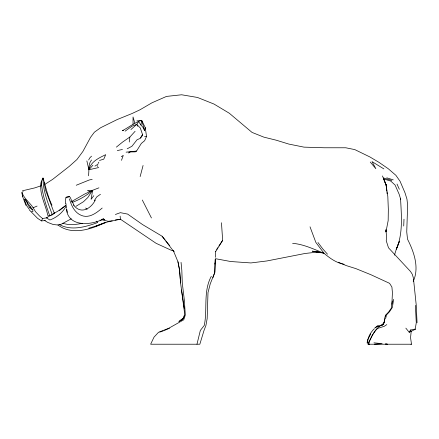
<?xml version="1.0" encoding="UTF-8"?>
<svg xmlns="http://www.w3.org/2000/svg" width="439" height="439" viewBox="0 0 439 439"><rect width="100%" height="100%" fill="white"/><g stroke="black" fill="none" stroke-linecap="round" stroke-linejoin="round"><path stroke-width="0.66" d="M385.486 316.541L385.508 315.229L388.586 312.019L391.248 308.255L392.318 300.924M51.994 205.2C47.714 196.551 45.897 187.047 42.995 178.014C36.53 189.478 45.651 203.948 47.796 215.494L49.656 215.648L52.318 214.814L54.288 213.211L54.595 212.295M212.942 277.717L214.803 272.383L215.258 259.328L214.803 272.383L210.259 283.819L207.998 292.594L207.164 318.654L205.907 325.54L204.047 330.358L199.838 344.22L150.632 344.225L154.045 337.103L158.523 332.296L168.658 328.312L183.743 319.801L185.313 314.982L184.331 300.073L182.278 282.985L181.812 270.183L181.049 262.363M215.319 257.276L215.516 251.113M405.839 328.136L409.214 332.307L415.129 329.387L416.282 322.78L415.376 305.379M403.721 226.03L403.99 219.209M391.895 304.232L392.422 292.659L391.906 287.046L389.585 283.331L370.845 274.699L355.919 268.63L346.146 265.557L338.299 262.231M88.387 175.803C89.523 170.612 87.729 164.285 91.564 159.999M384.46 319.082L384.158 322.939L384.46 319.082L385.508 315.229M129.242 142.017L129.856 137.045L135.102 131.294M123.513 130.383L122.24 130.756C128.83 127.348 134.532 122.58 141.676 120.319L145.243 127.595L144.629 130.63L142.829 127.178L140.952 125L141.676 120.319L136.792 120.934M393.624 299.327L392.367 307.415L389.426 311.838L386.55 314.917L385.502 318.961M196.974 344.22L200.332 330.457L204.278 325.392C207.669 309.171 203.021 291.452 211.313 276.279M140.151 176.571L143.076 165.465M214.814 264.031L215.148 262.752M72.528 202.763L70.322 197.561L69.274 196.403C65.087 195.553 64.961 200.563 65.62 203.449M42.665 179.216L42.995 178.014C42.868 190.905 47.988 202.917 52.318 214.814M394.463 255.207L396.258 249.33L399.479 241.154L396.368 249.149C403.2 233.411 401.389 215.576 400.582 198.867L400.703 199.333L399.15 194.241L395.078 185.06L390.814 181.109L383.368 178.827M47.269 217.728L42.534 218.507L41.546 220.921L37.567 218.326L29.44 210.067M121.488 160.339L123.277 155.373L121.329 156.674M368.343 342.837C372.277 336.181 375.208 326.967 383.313 324.421L381.562 325.54M145.243 127.595L146.544 136.491L144.629 140.727L141.363 143.383L136.551 151.054L135.311 151.861L130.476 151.921L128.665 152.97L130.196 151.674M184.693 315.449L183.365 318.324L178.887 321.567L183.37 317.984L184.709 314.099L180.588 282.968L179.567 270.04L177.965 261.781L173.668 251.41L162.117 236.237L142.576 224.587L127.645 214.089L120.379 212.668L115.391 214.49M98.067 163.511L98.863 162.15M413.22 281.432C419.58 267.664 413.972 251.937 407.518 239.178L406.744 231.896L407.633 205.271L406.958 199.114L404.988 192.776L400.094 181.329L395.896 175.315L388.224 168.708L378.934 162.32L369.874 156.942L354.789 149.595L345.778 147.778L324.251 147.767L303.997 147.136L288.785 144.069L276.208 140.189L263.834 137.133L252.052 132.419L229.273 113.218L213.996 104.054L197.44 97.447L181.625 94.775L166.502 96.415L152.02 102.77L139.953 109.81L132.09 113.509L117.279 119.512L100.685 127.7L94.39 132.194L90.582 137.286L82.933 151.389L76.935 159.522L69.115 166.491L52.718 179.315L44.372 184.687M370.752 333.931L367.476 340.165L367.114 343.035L368.332 343.007M88.656 159.977L89.743 157.963L91.531 156.158M409.214 332.307L410.531 329.996L415.135 329.201M215.752 251.492L222.644 240.374L221.475 222.749M216.641 249.418L217.766 247.722M218.891 246.027L222.644 240.374M94.22 200.733L96.783 196.891L100.46 194.274M141.687 136.288L142.642 134.872L140.304 127.979L136.71 124.38L131.996 126.174L125.099 131.179M66.124 206.154C62.596 212.734 56.84 217.387 49.914 220.01L46.353 217.837L51.336 214.973M130.904 129.565L136.71 124.38L138.636 121.669L140.952 125M384.092 322.495L382.698 324.421L379.867 325.711L377.288 326.04L374.758 327.999M95.323 200.113C90.692 209.013 80.688 214.687 73.511 204.975M93.831 195.668L91.098 199.328L92.629 190.279L98.929 187.837M382.589 324.476L384.076 322.506M140.431 137.731L142.642 134.872L140.568 138.247L137.072 139.734L131.925 146.269L127.195 148.805M92.876 165.245L88.919 169.761L86.862 160.904M375.685 327.818L377.288 326.04L379.806 326.561M32.634 209.37L31.734 209.392L29.923 207.779L30.801 206.917M116.357 147.136L122.64 142.027L129.856 137.045M59.506 210.522L66.108 205.232M69.274 196.403L67.584 197.665L66.004 197.731L65.943 197.435M102.188 208.042C96.514 212.959 88.925 218.825 81.067 215.28C74.372 212.361 71.365 205.474 69.422 198.894M183.579 318.242L180.533 320.662L183.645 318.253M66.086 205.183L58.102 211.016L51.89 214.655M374.313 328.751C370.714 332.158 367.591 337.361 367.679 342.431M386.808 324.597L384.262 326.298L377.578 328.454L375.806 330.298L372.502 334.836L369.879 340.423L368.771 344.083M94.934 166.129L97.919 164.252M71.573 201.556L84.628 194.065L92.629 190.279L87.827 197.534L83.492 201.71L75.963 206.319M382.095 325.118L383.203 324.476M71.299 218.787L61.213 224.252L57.635 224.982L53.179 224.499L47.725 222.419L44.443 220.334M164.416 330.446L169.514 328.224M25.939 205.326L22.608 196.579L21.95 192.205C23.662 198.384 29.781 202.374 33.128 207.762L37.09 206.072M88.738 228.192L96.157 225.959L105.645 222.304C91.455 229.306 71.853 235.705 57.953 224.949M76.232 185.253L89.265 179.985L92.168 179.342M96.157 225.959L107.714 221.909L120.412 219.215L156.114 243.321L171.402 250.329L173.383 250.823M71.958 202.511C79.459 199.756 86.664 195.624 92.629 190.279L87.476 190.581L89.693 191.415M159.834 332.093L163.275 330.891M41.129 185.768L34.654 187.925L22.493 190.784L23.146 191.651M99.505 160.438L103.763 159.154L105.711 154.671C98.929 157.963 90.774 161.612 88.919 169.761L98.753 167.539M377.622 326.435L378.884 326.084M117.301 150.555L122.459 149.474M82.417 223.286C76.024 224.592 69.115 225.487 62.837 223.226M102.545 219.045L103.818 218.82C91.603 225.322 68.243 227.665 66.322 208.816M115.21 219.988L120.412 219.215L120.127 216.136M136.551 151.054L126.108 152.163M112.236 220.817L108.137 221.289L101.716 219.752M41.546 220.921L45.332 220.543M374.494 344.225L382.182 343.671L373.957 342.837M31.729 211.538L32.92 211.505L32.804 210.012L24.705 199.13L25.023 201.572L26.763 205.836L29.336 209.403M368.87 344.225L368.211 344.225L411.486 344.225L410.564 337.629L411.184 331.374L410.531 329.996M410.948 344.225L411.486 344.225M368.151 344.225L369.1 344.225L368.151 344.225L368.052 343.666M323.609 252.82L314.187 252.441L305.061 253.479L266.972 260.942L250.938 262.939L230.744 261.529L215.406 258.681M144.601 136.375L146.544 136.491M385.629 343.967L387.527 344.225L385.612 343.956M292.626 243.31C303.684 244.271 313.825 249.187 324.009 253.276C329.919 258.236 336.307 262.961 344.105 264.256M101.266 219.264L104.855 219.785L102.924 219.291M320.36 252.474L312.288 251.135L318.291 252.233M315.674 251.333L324.009 253.276L315.839 242.394L310.022 226.831M383.488 177.949L391.879 180.456M386.781 177.839L393.273 179.858M24.705 199.13L25.852 199.718M383.895 168.911L372.009 161.607L375.861 168.708L370.253 162.046M100.015 220.027L101.058 220.724M59.452 224.587C71.222 231.095 85.852 226.941 97.716 222.513L96.185 221.163M42.534 218.507L39.697 216.147L35.543 211.746L33.128 207.762M85.605 208.026L87.12 209.315M327.51 254.214L322.72 248.853L317.973 242.493M162.117 236.237L165.091 239.908M165.942 240.962L169.761 245.686M29.923 207.779L27.981 205.084L26.505 200.628M414.882 329.025L415.129 329.387M173.427 250.515L174.14 251.679M136.71 124.38L137.698 126.229M142.324 200.03L151.439 217.969M72.166 201.452L74.037 205.414M396.999 184.034L399.342 189.297M382.446 175.929L386.051 184.616L387.824 196.54L388.334 209.337L388.169 220.587L385.947 231.984L385.897 229.729L386.512 235.897L386.265 240.841L388.499 247.805L410.514 271.489L412.364 274.424L413.412 278.117L416.243 305.193L417.05 322.742M54.288 213.211L45.519 189.983L44.103 182.52M383.434 178.421L386.144 185.28L386.808 191.174M383.884 179.139L386.144 185.28L386.051 184.616M49.656 215.648C45.727 204.382 41.941 192.913 41.266 181.005M134.806 123.052L133.033 116.939L133.039 124.253M141.676 120.319L144.629 130.63M66.733 209.194L67.43 212.388M177.954 261.781L179.567 270.04L180.588 282.968M22.06 193.325L22.608 196.579M184.254 308.381L181.543 289.938M97.765 166.628L97.661 165.574M65.899 203.449L66.053 204.728M66.294 206.643L66.454 207.916M386.957 192.48L387.105 193.791M41.107 182.042L41.145 184.764"/></g></svg>
